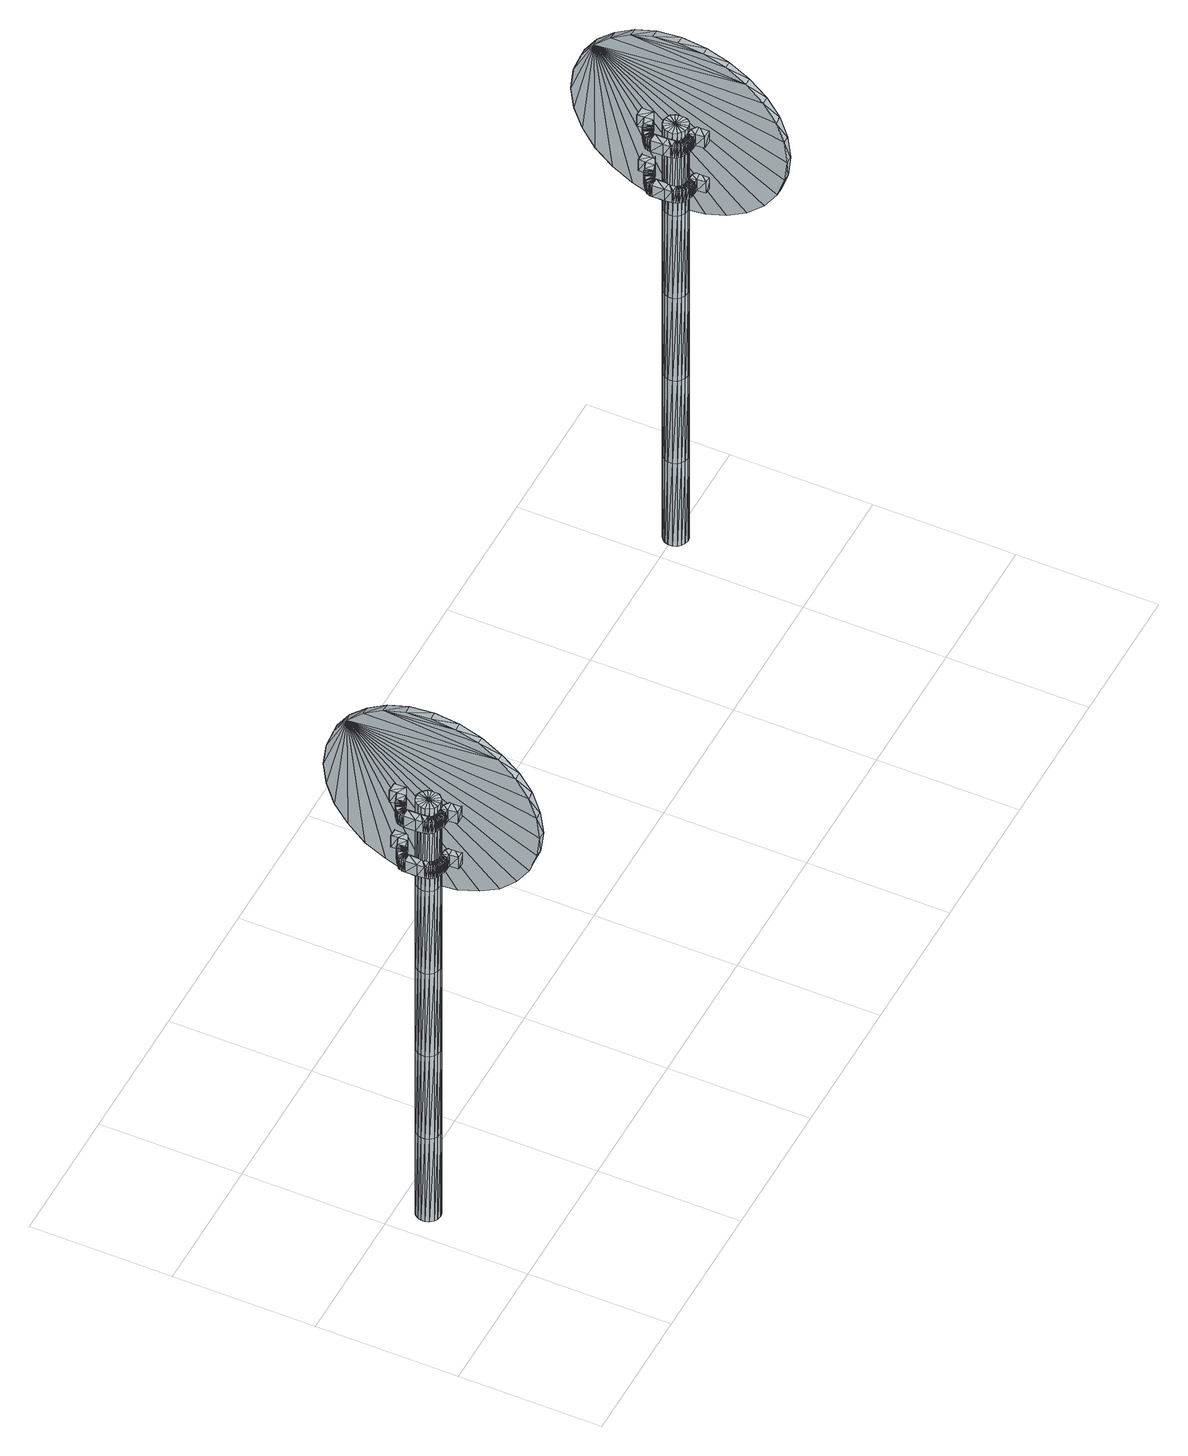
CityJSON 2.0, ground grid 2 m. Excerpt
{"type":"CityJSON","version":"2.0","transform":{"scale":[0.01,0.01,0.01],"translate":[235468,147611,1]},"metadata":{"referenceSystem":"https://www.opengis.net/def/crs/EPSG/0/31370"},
"CityObjects":{
"object1":{"type":"GenericCityObject","attributes":{"cluster":72,"mean_distance_to_centroid":0.162,"new_centroid_x":235467.97,"new_centroid_y":147611.99,"mean_distance_to_camera":8.12,"H1":0,"H2":0,"Z_final":109.22,"cluster2":-1,"proj_x":235473.38,"proj_y":147612.91,"id_line":52489,"bearing_l":170.42,"distance":5.49,"orientation":"right","G_obj":170.42},"geometry":[{"type":"MultiSurface","lod":"2","boundaries":[[[0,1,2]],[[2,1,3]],[[3,1,4]],[[4,1,5]],[[5,1,6]],[[1,7,6]],[[1,8,7]],[[1,9,8]],[[1,10,9]],[[1,11,10]],[[1,12,11]],[[1,13,12]],[[1,14,13]],[[15,14,1]],[[16,15,1]],[[17,16,1]],[[18,17,1]],[[0,18,1]],[[19,20,0]],[[19,0,2]],[[21,19,2]],[[21,2,3]],[[21,3,22]],[[22,3,4]],[[22,4,23]],[[23,4,5]],[[23,5,24]],[[24,5,6]],[[24,6,25]],[[25,6,7]],[[25,7,26]],[[26,7,8]],[[26,8,27]],[[8,9,27]],[[27,9,28]],[[9,10,28]],[[10,29,28]],[[10,11,29]],[[11,30,29]],[[11,12,30]],[[30,12,31]],[[31,12,13]],[[31,13,32]],[[32,13,14]],[[32,14,33]],[[33,14,15]],[[33,15,34]],[[34,15,16]],[[34,16,35]],[[35,16,17]],[[36,35,17]],[[18,36,17]],[[20,36,18]],[[20,18,0]],[[37,38,20]],[[37,20,19]],[[39,37,19]],[[21,39,19]],[[39,21,40]],[[40,21,22]],[[40,22,41]],[[41,22,23]],[[41,23,42]],[[42,23,24]],[[42,24,43]],[[43,24,25]],[[43,25,44]],[[44,25,26]],[[26,45,44]],[[26,27,45]],[[27,46,45]],[[27,28,46]],[[28,47,46]],[[28,29,47]],[[47,29,48]],[[29,30,48]],[[48,30,49]],[[49,30,31]],[[49,31,50]],[[50,31,32]],[[50,32,51]],[[51,32,33]],[[51,33,52]],[[52,33,34]],[[52,34,53]],[[53,34,35]],[[54,53,35]],[[54,35,36]],[[38,54,36]],[[38,36,20]],[[55,56,38]],[[55,38,37]],[[57,55,37]],[[57,37,39]],[[57,39,58]],[[58,39,40]],[[58,40,59]],[[59,40,41]],[[59,41,60]],[[60,41,42]],[[60,42,61]],[[61,42,43]],[[61,43,62]],[[62,43,44]],[[44,63,62]],[[44,45,63]],[[45,64,63]],[[45,46,64]],[[46,65,64]],[[46,47,65]],[[47,66,65]],[[47,48,66]],[[66,48,67]],[[67,48,49]],[[67,49,68]],[[68,49,50]],[[68,50,69]],[[69,50,51]],[[69,51,70]],[[70,51,52]],[[70,52,71]],[[71,52,53]],[[72,71,53]],[[72,53,54]],[[56,72,54]],[[56,54,38]],[[73,74,56]],[[73,56,55]],[[75,73,55]],[[75,55,57]],[[75,57,76]],[[76,57,58]],[[76,58,77]],[[77,58,59]],[[77,59,78]],[[78,59,60]],[[78,60,79]],[[79,60,61]],[[79,61,80]],[[80,61,62]],[[62,81,80]],[[62,63,81]],[[63,82,81]],[[63,64,82]],[[64,83,82]],[[64,65,83]],[[65,84,83]],[[65,66,84]],[[84,66,85]],[[85,66,67]],[[85,67,86]],[[86,67,68]],[[86,68,87]],[[87,68,69]],[[87,69,88]],[[88,69,70]],[[88,70,89]],[[89,70,71]],[[90,89,71]],[[90,71,72]],[[74,90,72]],[[74,72,56]],[[91,92,74]],[[91,74,73]],[[93,91,73]],[[93,73,75]],[[93,75,94]],[[94,75,76]],[[94,76,95]],[[95,76,77]],[[95,77,96]],[[96,77,78]],[[96,78,97]],[[97,78,79]],[[97,79,98]],[[98,79,80]],[[80,99,98]],[[80,81,99]],[[81,100,99]],[[81,82,100]],[[82,101,100]],[[82,83,101]],[[83,102,101]],[[83,84,102]],[[102,84,103]],[[103,84,85]],[[103,85,104]],[[104,85,86]],[[104,86,105]],[[105,86,87]],[[105,87,106]],[[106,87,88]],[[106,88,107]],[[107,88,89]],[[108,107,89]],[[108,89,90]],[[92,108,90]],[[92,90,74]],[[92,91,109]],[[91,93,109]],[[93,94,109]],[[94,95,109]],[[95,96,109]],[[109,96,97]],[[109,97,98]],[[109,98,99]],[[109,99,100]],[[109,100,101]],[[109,101,102]],[[109,102,103]],[[109,103,104]],[[105,109,104]],[[106,109,105]],[[107,109,106]],[[108,109,107]],[[92,109,108]],[[110,111,112]],[[113,112,114]],[[115,112,113]],[[116,112,115]],[[117,112,116]],[[118,112,117]],[[119,112,118]],[[120,112,119]],[[121,112,120]],[[122,112,121]],[[122,123,112]],[[123,110,112]],[[111,124,112]],[[124,125,112]],[[125,126,112]],[[126,127,112]],[[127,128,112]],[[128,129,112]],[[129,130,112]],[[130,131,112]],[[112,131,132]],[[131,133,132]],[[131,134,133]],[[133,134,135]],[[133,135,136]],[[135,137,136]],[[133,136,138]],[[136,139,138]],[[136,137,139]],[[137,140,139]],[[137,135,140]],[[135,141,140]],[[135,134,141]],[[134,142,141]],[[134,131,142]],[[131,143,142]],[[131,130,143]],[[143,130,144]],[[144,130,129]],[[144,129,145]],[[145,129,128]],[[145,128,146]],[[146,127,147]],[[147,127,126]],[[147,126,148]],[[148,126,125]],[[148,125,149]],[[149,125,124]],[[150,149,124]],[[150,124,111]],[[151,150,111]],[[151,111,110]],[[152,151,110]],[[152,110,123]],[[146,128,127]],[[153,123,122]],[[154,153,122]],[[154,122,121]],[[155,154,121]],[[155,121,120]],[[156,155,120]],[[156,120,119]],[[157,156,119]],[[157,119,118]],[[157,118,158]],[[158,118,117]],[[158,117,159]],[[153,152,123]],[[159,117,116]],[[159,116,160]],[[160,116,115]],[[160,115,161]],[[161,115,113]],[[161,113,162]],[[162,113,114]],[[162,114,163]],[[163,114,112]],[[163,112,164]],[[164,112,132]],[[132,165,164]],[[132,133,165]],[[133,138,165]],[[138,139,140]],[[161,162,163]],[[160,161,163]],[[159,160,163]],[[158,159,163]],[[157,158,163]],[[156,157,163]],[[155,156,163]],[[154,155,163]],[[153,154,163]],[[153,163,152]],[[152,163,151]],[[151,163,150]],[[150,163,149]],[[149,163,148]],[[148,163,147]],[[147,163,146]],[[146,163,145]],[[145,163,144]],[[144,163,143]],[[143,163,142]],[[163,164,142]],[[142,164,165]],[[142,165,141]],[[165,140,141]],[[165,138,140]],[[166,167,168]],[[168,167,169]],[[170,168,169]],[[170,169,171]],[[170,171,172]],[[172,171,173]],[[172,173,174]],[[174,173,175]],[[174,175,176]],[[176,175,177]],[[176,177,178]],[[178,177,179]],[[178,179,180]],[[180,179,181]],[[180,181,182]],[[182,181,183]],[[182,183,184]],[[184,183,185]],[[184,185,186]],[[186,185,187]],[[186,187,188]],[[188,187,189]],[[188,189,190]],[[190,189,191]],[[192,190,191]],[[192,191,193]],[[194,192,193]],[[194,193,195]],[[196,194,195]],[[196,195,197]],[[198,196,197]],[[198,197,199]],[[200,198,199]],[[200,199,201]],[[202,200,201]],[[202,201,203]],[[204,202,203]],[[204,203,205]],[[206,204,205]],[[206,205,207]],[[208,206,207]],[[208,207,209]],[[210,208,209]],[[210,209,211]],[[212,210,211]],[[212,211,213]],[[214,212,213]],[[214,213,215]],[[216,214,215]],[[216,215,217]],[[216,217,218]],[[218,217,219]],[[218,219,220]],[[220,219,221]],[[220,221,222]],[[222,221,223]],[[222,223,224]],[[224,223,225]],[[224,225,226]],[[226,225,227]],[[226,227,228]],[[228,227,229]],[[228,229,230]],[[230,229,231]],[[230,231,232]],[[232,231,233]],[[232,233,234]],[[234,233,235]],[[234,235,236]],[[236,235,237]],[[236,237,238]],[[238,237,239]],[[240,238,239]],[[240,239,241]],[[240,241,242]],[[242,241,243]],[[243,244,242]],[[243,245,244]],[[244,245,246]],[[246,245,247]],[[246,247,248]],[[248,247,249]],[[248,249,250]],[[250,249,251]],[[250,251,252]],[[252,251,253]],[[252,253,254]],[[254,253,255]],[[254,255,256]],[[256,255,257]],[[256,257,258]],[[258,257,259]],[[258,259,260]],[[260,259,261]],[[260,261,262]],[[262,261,263]],[[262,263,264]],[[264,263,265]],[[264,265,266]],[[266,265,267]],[[266,267,268]],[[268,267,269]],[[269,270,268]],[[269,271,270]],[[271,272,270]],[[271,273,272]],[[273,274,272]],[[273,275,274]],[[275,276,274]],[[275,277,276]],[[277,278,276]],[[277,279,278]],[[279,280,278]],[[279,281,280]],[[281,282,280]],[[281,283,282]],[[283,284,282]],[[283,285,284]],[[285,286,284]],[[285,287,286]],[[287,288,286]],[[287,289,288]],[[289,290,288]],[[289,291,290]],[[290,291,292]],[[292,291,293]],[[292,293,294]],[[294,293,295]],[[294,295,296]],[[296,295,297]],[[296,297,298]],[[298,297,299]],[[298,299,300]],[[300,299,301]],[[300,301,302]],[[302,301,303]],[[302,303,304]],[[304,303,305]],[[304,305,306]],[[306,305,307]],[[306,307,308]],[[308,307,309]],[[308,309,310]],[[310,309,311]],[[310,311,312]],[[312,311,313]],[[313,166,312]],[[313,167,166]],[[169,167,313]],[[169,313,171]],[[171,313,311]],[[173,171,311]],[[173,311,309]],[[175,173,309]],[[175,309,307]],[[177,175,307]],[[177,307,305]],[[179,177,305]],[[179,305,303]],[[181,179,303]],[[181,303,301]],[[183,181,301]],[[183,301,299]],[[183,299,297]],[[185,183,297]],[[185,297,295]],[[187,185,295]],[[187,295,293]],[[189,187,293]],[[189,293,291]],[[189,291,289]],[[189,289,287]],[[191,189,287]],[[191,287,285]],[[193,191,285]],[[195,193,285]],[[195,285,283]],[[197,195,283]],[[199,197,283]],[[201,199,283]],[[201,283,281]],[[203,201,281]],[[205,203,281]],[[205,281,279]],[[205,279,207]],[[207,279,209]],[[209,279,277]],[[209,277,211]],[[211,277,275]],[[211,275,213]],[[213,275,273]],[[213,273,215]],[[215,273,271]],[[215,271,217]],[[217,271,219]],[[219,271,269]],[[219,269,221]],[[221,269,223]],[[223,269,267]],[[223,267,225]],[[225,267,265]],[[225,265,227]],[[227,265,263]],[[227,263,229]],[[229,263,261]],[[229,261,231]],[[231,261,259]],[[231,259,257]],[[231,257,233]],[[233,257,255]],[[233,255,235]],[[235,255,253]],[[235,253,237]],[[253,251,237]],[[237,251,249]],[[237,249,239]],[[249,247,239]],[[239,247,245]],[[239,245,241]],[[241,245,243]],[[240,242,244]],[[168,312,166]],[[170,312,168]],[[170,310,312]],[[172,310,170]],[[172,308,310]],[[174,308,172]],[[174,306,308]],[[176,306,174]],[[176,304,306]],[[178,304,176]],[[178,302,304]],[[180,302,178]],[[180,300,302]],[[182,300,180]],[[182,298,300]],[[182,296,298]],[[184,296,182]],[[184,294,296]],[[186,294,184]],[[186,292,294]],[[188,292,186]],[[188,290,292]],[[188,288,290]],[[188,286,288]],[[190,286,188]],[[190,284,286]],[[192,284,190]],[[194,284,192]],[[194,282,284]],[[196,282,194]],[[198,282,196]],[[200,282,198]],[[200,280,282]],[[202,280,200]],[[204,280,202]],[[204,278,280]],[[204,206,278]],[[206,208,278]],[[208,276,278]],[[208,210,276]],[[210,274,276]],[[210,212,274]],[[212,272,274]],[[212,214,272]],[[214,270,272]],[[214,216,270]],[[216,218,270]],[[218,268,270]],[[218,220,268]],[[220,222,268]],[[222,266,268]],[[222,224,266]],[[224,264,266]],[[224,226,264]],[[226,262,264]],[[226,228,262]],[[228,260,262]],[[228,230,260]],[[230,258,260]],[[230,256,258]],[[230,232,256]],[[232,254,256]],[[232,234,254]],[[234,252,254]],[[234,236,252]],[[252,236,250]],[[236,248,250]],[[236,238,248]],[[248,238,246]],[[238,244,246]],[[238,240,244]],[[314,315,316]],[[316,315,317]],[[318,316,317]],[[318,317,319]],[[318,319,320]],[[320,319,321]],[[320,321,322]],[[322,321,323]],[[322,323,324]],[[324,323,325]],[[324,325,326]],[[326,325,327]],[[326,327,328]],[[328,327,329]],[[328,329,330]],[[330,329,331]],[[330,331,332]],[[332,331,333]],[[332,333,334]],[[334,333,335]],[[334,335,336]],[[336,335,337]],[[336,337,338]],[[338,337,339]],[[340,338,339]],[[340,339,341]],[[342,340,341]],[[342,341,343]],[[344,342,343]],[[344,343,345]],[[346,344,345]],[[346,345,347]],[[348,346,347]],[[348,347,349]],[[350,348,349]],[[350,349,351]],[[352,350,351]],[[352,351,353]],[[354,352,353]],[[354,353,355]],[[356,354,355]],[[356,355,357]],[[358,356,357]],[[358,357,359]],[[360,358,359]],[[360,359,361]],[[362,360,361]],[[362,361,363]],[[364,362,363]],[[364,363,365]],[[364,365,366]],[[366,365,367]],[[366,367,368]],[[368,367,369]],[[368,369,370]],[[370,369,371]],[[370,371,372]],[[372,371,373]],[[372,373,374]],[[374,373,375]],[[374,375,376]],[[376,375,377]],[[376,377,378]],[[378,377,379]],[[378,379,380]],[[380,379,381]],[[380,381,382]],[[382,381,383]],[[382,383,384]],[[384,383,385]],[[384,385,386]],[[386,385,387]],[[388,386,387]],[[388,387,389]],[[388,389,390]],[[390,389,391]],[[391,392,390]],[[391,393,392]],[[392,393,394]],[[394,393,395]],[[394,395,396]],[[396,395,397]],[[396,397,398]],[[398,397,399]],[[398,399,400]],[[400,399,401]],[[400,401,402]],[[402,401,403]],[[402,403,404]],[[404,403,405]],[[404,405,406]],[[406,405,407]],[[406,407,408]],[[408,407,409]],[[408,409,410]],[[410,409,411]],[[410,411,412]],[[412,411,413]],[[412,413,414]],[[414,413,415]],[[414,415,416]],[[416,415,417]],[[417,418,416]],[[417,419,418]],[[419,420,418]],[[419,421,420]],[[421,422,420]],[[421,423,422]],[[423,424,422]],[[423,425,424]],[[425,426,424]],[[425,427,426]],[[427,428,426]],[[427,429,428]],[[429,430,428]],[[429,431,430]],[[431,432,430]],[[431,433,432]],[[433,434,432]],[[433,435,434]],[[435,436,434]],[[435,437,436]],[[437,438,436]],[[437,439,438]],[[438,439,440]],[[440,439,441]],[[440,441,442]],[[442,441,443]],[[442,443,444]],[[444,443,445]],[[444,445,446]],[[446,445,447]],[[446,447,448]],[[448,447,449]],[[448,449,450]],[[450,449,451]],[[450,451,452]],[[452,451,453]],[[452,453,454]],[[454,453,455]],[[454,455,456]],[[456,455,457]],[[456,457,458]],[[458,457,459]],[[458,459,460]],[[460,459,461]],[[461,314,460]],[[461,315,314]],[[317,315,461]],[[317,461,319]],[[319,461,459]],[[321,319,459]],[[321,459,457]],[[323,321,457]],[[323,457,455]],[[325,323,455]],[[325,455,453]],[[327,325,453]],[[327,453,451]],[[329,327,451]],[[329,451,449]],[[331,329,449]],[[331,449,447]],[[331,447,445]],[[333,331,445]],[[333,445,443]],[[335,333,443]],[[335,443,441]],[[337,335,441]],[[337,441,439]],[[337,439,437]],[[337,437,435]],[[339,337,435]],[[339,435,433]],[[341,339,433]],[[343,341,433]],[[343,433,431]],[[345,343,431]],[[347,345,431]],[[349,347,431]],[[349,431,429]],[[351,349,429]],[[353,351,429]],[[353,429,427]],[[353,427,355]],[[355,427,357]],[[357,427,425]],[[357,425,359]],[[359,425,423]],[[359,423,361]],[[361,423,421]],[[361,421,363]],[[363,421,419]],[[363,419,365]],[[365,419,367]],[[367,419,417]],[[367,417,369]],[[369,417,371]],[[371,417,415]],[[371,415,373]],[[373,415,413]],[[373,413,375]],[[375,413,411]],[[375,411,377]],[[377,411,409]],[[377,409,379]],[[379,409,407]],[[379,407,405]],[[379,405,381]],[[381,405,403]],[[381,403,383]],[[383,403,401]],[[383,401,385]],[[401,399,385]],[[385,399,397]],[[385,397,387]],[[397,395,387]],[[387,395,393]],[[387,393,389]],[[389,393,391]],[[388,390,392]],[[316,460,314]],[[318,460,316]],[[318,458,460]],[[320,458,318]],[[320,456,458]],[[322,456,320]],[[322,454,456]],[[324,454,322]],[[324,452,454]],[[326,452,324]],[[326,450,452]],[[328,450,326]],[[328,448,450]],[[330,448,328]],[[330,446,448]],[[330,444,446]],[[332,444,330]],[[332,442,444]],[[334,442,332]],[[334,440,442]],[[336,440,334]],[[336,438,440]],[[336,436,438]],[[336,434,436]],[[338,434,336]],[[338,432,434]],[[340,432,338]],[[342,432,340]],[[342,430,432]],[[344,430,342]],[[346,430,344]],[[348,430,346]],[[348,428,430]],[[350,428,348]],[[352,428,350]],[[352,426,428]],[[352,354,426]],[[354,356,426]],[[356,424,426]],[[356,358,424]],[[358,422,424]],[[358,360,422]],[[360,420,422]],[[360,362,420]],[[362,418,420]],[[362,364,418]],[[364,366,418]],[[366,416,418]],[[366,368,416]],[[368,370,416]],[[370,414,416]],[[370,372,414]],[[372,412,414]],[[372,374,412]],[[374,410,412]],[[374,376,410]],[[376,408,410]],[[376,378,408]],[[378,406,408]],[[378,404,406]],[[378,380,404]],[[380,402,404]],[[380,382,402]],[[382,400,402]],[[382,384,400]],[[400,384,398]],[[384,396,398]],[[384,386,396]],[[396,386,394]],[[386,392,394]],[[386,388,392]]]}]},
"object2":{"type":"GenericCityObject","attributes":{"cluster":71,"mean_distance_to_centroid":0.0169,"new_centroid_x":235479.96,"new_centroid_y":147614.37,"mean_distance_to_camera":10.31,"H1":0,"H2":0,"Z_final":109.25,"cluster2":-1,"proj_x":235473.33,"proj_y":147613.25,"id_line":52489,"bearing_l":170.42,"distance":6.73,"orientation":"left","G_obj":350.42},"geometry":[{"type":"MultiSurface","lod":"2","boundaries":[[[462,463,464]],[[464,463,465]],[[465,463,466]],[[466,463,467]],[[467,463,468]],[[463,469,468]],[[463,470,469]],[[463,471,470]],[[463,472,471]],[[463,473,472]],[[463,474,473]],[[463,475,474]],[[463,476,475]],[[477,476,463]],[[478,477,463]],[[479,478,463]],[[480,479,463]],[[462,480,463]],[[481,482,462]],[[481,462,464]],[[483,481,464]],[[483,464,465]],[[483,465,484]],[[484,465,466]],[[484,466,485]],[[485,466,467]],[[485,467,486]],[[486,467,468]],[[486,468,487]],[[487,468,469]],[[487,469,488]],[[488,469,470]],[[488,470,489]],[[470,471,489]],[[489,471,490]],[[471,472,490]],[[472,491,490]],[[472,473,491]],[[473,492,491]],[[473,474,492]],[[492,474,493]],[[493,474,475]],[[493,475,494]],[[494,475,476]],[[494,476,495]],[[495,476,477]],[[495,477,496]],[[496,477,478]],[[496,478,497]],[[497,478,479]],[[498,497,479]],[[480,498,479]],[[482,498,480]],[[482,480,462]],[[499,500,482]],[[499,482,481]],[[501,499,481]],[[483,501,481]],[[501,483,502]],[[502,483,484]],[[502,484,503]],[[503,484,485]],[[503,485,504]],[[504,485,486]],[[504,486,505]],[[505,486,487]],[[505,487,506]],[[506,487,488]],[[488,507,506]],[[488,489,507]],[[489,508,507]],[[489,490,508]],[[490,509,508]],[[490,491,509]],[[509,491,510]],[[491,492,510]],[[510,492,511]],[[511,492,493]],[[511,493,512]],[[512,493,494]],[[512,494,513]],[[513,494,495]],[[513,495,514]],[[514,495,496]],[[514,496,515]],[[515,496,497]],[[516,515,497]],[[516,497,498]],[[500,516,498]],[[500,498,482]],[[517,518,500]],[[517,500,499]],[[519,517,499]],[[519,499,501]],[[519,501,520]],[[520,501,502]],[[520,502,521]],[[521,502,503]],[[521,503,522]],[[522,503,504]],[[522,504,523]],[[523,504,505]],[[523,505,524]],[[524,505,506]],[[506,525,524]],[[506,507,525]],[[507,526,525]],[[507,508,526]],[[508,527,526]],[[508,509,527]],[[509,528,527]],[[509,510,528]],[[528,510,529]],[[529,510,511]],[[529,511,530]],[[530,511,512]],[[530,512,531]],[[531,512,513]],[[531,513,532]],[[532,513,514]],[[532,514,533]],[[533,514,515]],[[534,533,515]],[[534,515,516]],[[518,534,516]],[[518,516,500]],[[535,536,518]],[[535,518,517]],[[537,535,517]],[[537,517,519]],[[537,519,538]],[[538,519,520]],[[538,520,539]],[[539,520,521]],[[539,521,540]],[[540,521,522]],[[540,522,541]],[[541,522,523]],[[541,523,542]],[[542,523,524]],[[524,543,542]],[[524,525,543]],[[525,544,543]],[[525,526,544]],[[526,545,544]],[[526,527,545]],[[527,546,545]],[[527,528,546]],[[546,528,547]],[[547,528,529]],[[547,529,548]],[[548,529,530]],[[548,530,549]],[[549,530,531]],[[549,531,550]],[[550,531,532]],[[550,532,551]],[[551,532,533]],[[552,551,533]],[[552,533,534]],[[536,552,534]],[[536,534,518]],[[553,554,536]],[[553,536,535]],[[555,553,535]],[[555,535,537]],[[555,537,556]],[[556,537,538]],[[556,538,557]],[[557,538,539]],[[557,539,558]],[[558,539,540]],[[558,540,559]],[[559,540,541]],[[559,541,560]],[[560,541,542]],[[542,561,560]],[[542,543,561]],[[543,562,561]],[[543,544,562]],[[544,563,562]],[[544,545,563]],[[545,564,563]],[[545,546,564]],[[564,546,565]],[[565,546,547]],[[565,547,566]],[[566,547,548]],[[566,548,567]],[[567,548,549]],[[567,549,568]],[[568,549,550]],[[568,550,569]],[[569,550,551]],[[570,569,551]],[[570,551,552]],[[554,570,552]],[[554,552,536]],[[554,553,571]],[[553,555,571]],[[555,556,571]],[[556,557,571]],[[557,558,571]],[[571,558,559]],[[571,559,560]],[[571,560,561]],[[571,561,562]],[[571,562,563]],[[571,563,564]],[[571,564,565]],[[571,565,566]],[[567,571,566]],[[568,571,567]],[[569,571,568]],[[570,571,569]],[[554,571,570]],[[572,573,574]],[[575,574,576]],[[577,574,575]],[[578,574,577]],[[579,574,578]],[[580,574,579]],[[581,574,580]],[[582,574,581]],[[583,574,582]],[[584,574,583]],[[584,585,574]],[[585,572,574]],[[573,586,574]],[[586,587,574]],[[587,588,574]],[[588,589,574]],[[589,590,574]],[[590,591,574]],[[591,592,574]],[[592,593,574]],[[574,593,594]],[[593,595,594]],[[593,596,595]],[[595,596,597]],[[595,597,598]],[[597,599,598]],[[595,598,600]],[[598,601,600]],[[598,599,601]],[[599,602,601]],[[599,597,602]],[[597,603,602]],[[597,596,603]],[[596,604,603]],[[596,593,604]],[[593,605,604]],[[593,592,605]],[[605,592,606]],[[606,592,591]],[[606,591,607]],[[607,591,590]],[[607,590,608]],[[608,589,609]],[[609,589,588]],[[609,588,610]],[[610,588,587]],[[610,587,611]],[[611,587,586]],[[612,611,586]],[[612,586,573]],[[613,612,573]],[[613,573,572]],[[614,613,572]],[[614,572,585]],[[608,590,589]],[[615,585,584]],[[616,615,584]],[[616,584,583]],[[617,616,583]],[[617,583,582]],[[618,617,582]],[[618,582,581]],[[619,618,581]],[[619,581,580]],[[619,580,620]],[[620,580,579]],[[620,579,621]],[[615,614,585]],[[621,579,578]],[[621,578,622]],[[622,578,577]],[[622,577,623]],[[623,577,575]],[[623,575,624]],[[624,575,576]],[[624,576,625]],[[625,576,574]],[[625,574,626]],[[626,574,594]],[[594,627,626]],[[594,595,627]],[[595,600,627]],[[600,601,602]],[[623,624,625]],[[622,623,625]],[[621,622,625]],[[620,621,625]],[[619,620,625]],[[618,619,625]],[[617,618,625]],[[616,617,625]],[[615,616,625]],[[615,625,614]],[[614,625,613]],[[613,625,612]],[[612,625,611]],[[611,625,610]],[[610,625,609]],[[609,625,608]],[[608,625,607]],[[607,625,606]],[[606,625,605]],[[605,625,604]],[[625,626,604]],[[604,626,627]],[[604,627,603]],[[627,602,603]],[[627,600,602]],[[628,629,630]],[[630,629,631]],[[632,630,631]],[[632,631,633]],[[632,633,634]],[[634,633,635]],[[634,635,636]],[[636,635,637]],[[636,637,638]],[[638,637,639]],[[638,639,640]],[[640,639,641]],[[640,641,642]],[[642,641,643]],[[642,643,644]],[[644,643,645]],[[644,645,646]],[[646,645,647]],[[646,647,648]],[[648,647,649]],[[648,649,650]],[[650,649,651]],[[650,651,652]],[[652,651,653]],[[654,652,653]],[[654,653,655]],[[656,654,655]],[[656,655,657]],[[658,656,657]],[[658,657,659]],[[660,658,659]],[[660,659,661]],[[662,660,661]],[[662,661,663]],[[664,662,663]],[[664,663,665]],[[666,664,665]],[[666,665,667]],[[668,666,667]],[[668,667,669]],[[670,668,669]],[[670,669,671]],[[672,670,671]],[[672,671,673]],[[674,672,673]],[[674,673,675]],[[676,674,675]],[[676,675,677]],[[678,676,677]],[[678,677,679]],[[678,679,680]],[[680,679,681]],[[680,681,682]],[[682,681,683]],[[682,683,684]],[[684,683,685]],[[684,685,686]],[[686,685,687]],[[686,687,688]],[[688,687,689]],[[688,689,690]],[[690,689,691]],[[690,691,692]],[[692,691,693]],[[692,693,694]],[[694,693,695]],[[694,695,696]],[[696,695,697]],[[696,697,698]],[[698,697,699]],[[700,698,699]],[[700,699,701]],[[700,701,702]],[[702,701,703]],[[703,704,702]],[[703,705,704]],[[704,705,706]],[[706,705,707]],[[706,707,708]],[[708,707,709]],[[708,709,710]],[[710,709,711]],[[710,711,712]],[[712,711,713]],[[712,713,714]],[[714,713,715]],[[714,715,716]],[[716,715,717]],[[716,717,718]],[[718,717,719]],[[718,719,720]],[[720,719,721]],[[720,721,722]],[[722,721,723]],[[722,723,724]],[[724,723,725]],[[724,725,726]],[[726,725,727]],[[726,727,728]],[[728,727,729]],[[729,730,728]],[[729,731,730]],[[731,732,730]],[[731,733,732]],[[733,734,732]],[[733,735,734]],[[735,736,734]],[[735,737,736]],[[737,738,736]],[[737,739,738]],[[739,740,738]],[[739,741,740]],[[741,742,740]],[[741,743,742]],[[743,744,742]],[[743,745,744]],[[745,746,744]],[[745,747,746]],[[747,748,746]],[[747,749,748]],[[749,750,748]],[[749,751,750]],[[750,751,752]],[[752,751,753]],[[752,753,754]],[[754,753,755]],[[754,755,756]],[[756,755,757]],[[756,757,758]],[[758,757,759]],[[758,759,760]],[[760,759,761]],[[760,761,762]],[[762,761,763]],[[762,763,764]],[[764,763,765]],[[764,765,766]],[[766,765,767]],[[766,767,768]],[[768,767,769]],[[768,769,770]],[[770,769,771]],[[770,771,772]],[[772,771,773]],[[773,628,772]],[[773,629,628]],[[631,629,773]],[[631,773,633]],[[633,773,771]],[[635,633,771]],[[635,771,769]],[[637,635,769]],[[637,769,767]],[[639,637,767]],[[639,767,765]],[[641,639,765]],[[641,765,763]],[[643,641,763]],[[643,763,761]],[[645,643,761]],[[645,761,759]],[[645,759,757]],[[647,645,757]],[[647,757,755]],[[649,647,755]],[[649,755,753]],[[651,649,753]],[[651,753,751]],[[651,751,749]],[[651,749,747]],[[653,651,747]],[[653,747,745]],[[655,653,745]],[[657,655,745]],[[657,745,743]],[[659,657,743]],[[661,659,743]],[[663,661,743]],[[663,743,741]],[[665,663,741]],[[667,665,741]],[[667,741,739]],[[667,739,669]],[[669,739,671]],[[671,739,737]],[[671,737,673]],[[673,737,735]],[[673,735,675]],[[675,735,733]],[[675,733,677]],[[677,733,731]],[[677,731,679]],[[679,731,681]],[[681,731,729]],[[681,729,683]],[[683,729,727]],[[683,727,685]],[[685,727,725]],[[685,725,687]],[[687,725,723]],[[687,723,689]],[[689,723,721]],[[689,721,691]],[[691,721,719]],[[691,719,717]],[[691,717,693]],[[693,717,715]],[[693,715,695]],[[695,715,713]],[[695,713,697]],[[713,711,697]],[[697,711,709]],[[697,709,699]],[[709,707,699]],[[699,707,705]],[[699,705,701]],[[701,705,703]],[[700,702,704]],[[630,772,628]],[[632,772,630]],[[632,770,772]],[[634,770,632]],[[634,768,770]],[[636,768,634]],[[636,766,768]],[[638,766,636]],[[638,764,766]],[[640,764,638]],[[640,762,764]],[[642,762,640]],[[642,760,762]],[[644,760,642]],[[644,758,760]],[[644,756,758]],[[646,756,644]],[[646,754,756]],[[648,754,646]],[[648,752,754]],[[650,752,648]],[[650,750,752]],[[650,748,750]],[[650,746,748]],[[652,746,650]],[[652,744,746]],[[654,744,652]],[[656,744,654]],[[656,742,744]],[[658,742,656]],[[660,742,658]],[[662,742,660]],[[662,740,742]],[[664,740,662]],[[666,740,664]],[[666,738,740]],[[666,668,738]],[[668,670,738]],[[670,736,738]],[[670,672,736]],[[672,734,736]],[[672,674,734]],[[674,732,734]],[[674,676,732]],[[676,730,732]],[[676,678,730]],[[678,680,730]],[[680,728,730]],[[680,682,728]],[[682,726,728]],[[682,684,726]],[[684,724,726]],[[684,686,724]],[[686,722,724]],[[686,688,722]],[[688,720,722]],[[688,690,720]],[[690,718,720]],[[690,716,718]],[[690,692,716]],[[692,714,716]],[[692,694,714]],[[694,712,714]],[[694,696,712]],[[712,696,710]],[[696,708,710]],[[696,698,708]],[[708,698,706]],[[698,704,706]],[[698,700,704]],[[774,775,776]],[[776,775,777]],[[778,776,777]],[[778,777,779]],[[778,779,780]],[[780,779,781]],[[780,781,782]],[[782,781,783]],[[782,783,784]],[[784,783,785]],[[784,785,786]],[[786,785,787]],[[786,787,788]],[[788,787,789]],[[788,789,790]],[[790,789,791]],[[790,791,792]],[[792,791,793]],[[792,793,794]],[[794,793,795]],[[794,795,796]],[[796,795,797]],[[796,797,798]],[[798,797,799]],[[800,798,799]],[[800,799,801]],[[802,800,801]],[[802,801,803]],[[804,802,803]],[[804,803,805]],[[806,804,805]],[[806,805,807]],[[808,806,807]],[[808,807,809]],[[810,808,809]],[[810,809,811]],[[812,810,811]],[[812,811,813]],[[814,812,813]],[[814,813,815]],[[816,814,815]],[[816,815,817]],[[818,816,817]],[[818,817,819]],[[820,818,819]],[[820,819,821]],[[822,820,821]],[[822,821,823]],[[824,822,823]],[[824,823,825]],[[824,825,826]],[[826,825,827]],[[826,827,828]],[[828,827,829]],[[828,829,830]],[[830,829,831]],[[830,831,832]],[[832,831,833]],[[832,833,834]],[[834,833,835]],[[834,835,836]],[[836,835,837]],[[836,837,838]],[[838,837,839]],[[838,839,840]],[[840,839,841]],[[840,841,842]],[[842,841,843]],[[842,843,844]],[[844,843,845]],[[846,844,845]],[[846,845,847]],[[846,847,848]],[[848,847,849]],[[849,850,848]],[[849,851,850]],[[850,851,852]],[[852,851,853]],[[852,853,854]],[[854,853,855]],[[854,855,856]],[[856,855,857]],[[856,857,858]],[[858,857,859]],[[858,859,860]],[[860,859,861]],[[860,861,862]],[[862,861,863]],[[862,863,864]],[[864,863,865]],[[864,865,866]],[[866,865,867]],[[866,867,868]],[[868,867,869]],[[868,869,870]],[[870,869,871]],[[870,871,872]],[[872,871,873]],[[872,873,874]],[[874,873,875]],[[875,876,874]],[[875,877,876]],[[877,878,876]],[[877,879,878]],[[879,880,878]],[[879,881,880]],[[881,882,880]],[[881,883,882]],[[883,884,882]],[[883,885,884]],[[885,886,884]],[[885,887,886]],[[887,888,886]],[[887,889,888]],[[889,890,888]],[[889,891,890]],[[891,892,890]],[[891,893,892]],[[893,894,892]],[[893,895,894]],[[895,896,894]],[[895,897,896]],[[896,897,898]],[[898,897,899]],[[898,899,900]],[[900,899,901]],[[900,901,902]],[[902,901,903]],[[902,903,904]],[[904,903,905]],[[904,905,906]],[[906,905,907]],[[906,907,908]],[[908,907,909]],[[908,909,910]],[[910,909,911]],[[910,911,912]],[[912,911,913]],[[912,913,914]],[[914,913,915]],[[914,915,916]],[[916,915,917]],[[916,917,918]],[[918,917,919]],[[919,774,918]],[[919,775,774]],[[777,775,919]],[[777,919,779]],[[779,919,917]],[[781,779,917]],[[781,917,915]],[[783,781,915]],[[783,915,913]],[[785,783,913]],[[785,913,911]],[[787,785,911]],[[787,911,909]],[[789,787,909]],[[789,909,907]],[[791,789,907]],[[791,907,905]],[[791,905,903]],[[793,791,903]],[[793,903,901]],[[795,793,901]],[[795,901,899]],[[797,795,899]],[[797,899,897]],[[797,897,895]],[[797,895,893]],[[799,797,893]],[[799,893,891]],[[801,799,891]],[[803,801,891]],[[803,891,889]],[[805,803,889]],[[807,805,889]],[[809,807,889]],[[809,889,887]],[[811,809,887]],[[813,811,887]],[[813,887,885]],[[813,885,815]],[[815,885,817]],[[817,885,883]],[[817,883,819]],[[819,883,881]],[[819,881,821]],[[821,881,879]],[[821,879,823]],[[823,879,877]],[[823,877,825]],[[825,877,827]],[[827,877,875]],[[827,875,829]],[[829,875,873]],[[829,873,831]],[[831,873,871]],[[831,871,833]],[[833,871,869]],[[833,869,835]],[[835,869,867]],[[835,867,837]],[[837,867,865]],[[837,865,863]],[[837,863,839]],[[839,863,861]],[[839,861,841]],[[841,861,859]],[[841,859,843]],[[859,857,843]],[[843,857,855]],[[843,855,845]],[[855,853,845]],[[845,853,851]],[[845,851,847]],[[847,851,849]],[[846,848,850]],[[776,918,774]],[[778,918,776]],[[778,916,918]],[[780,916,778]],[[780,914,916]],[[782,914,780]],[[782,912,914]],[[784,912,782]],[[784,910,912]],[[786,910,784]],[[786,908,910]],[[788,908,786]],[[788,906,908]],[[790,906,788]],[[790,904,906]],[[790,902,904]],[[792,902,790]],[[792,900,902]],[[794,900,792]],[[794,898,900]],[[796,898,794]],[[796,896,898]],[[796,894,896]],[[796,892,894]],[[798,892,796]],[[798,890,892]],[[800,890,798]],[[802,890,800]],[[802,888,890]],[[804,888,802]],[[806,888,804]],[[808,888,806]],[[808,886,888]],[[810,886,808]],[[812,886,810]],[[812,884,886]],[[812,814,884]],[[814,816,884]],[[816,882,884]],[[816,818,882]],[[818,880,882]],[[818,820,880]],[[820,878,880]],[[820,822,878]],[[822,876,878]],[[822,824,876]],[[824,826,876]],[[826,874,876]],[[826,828,874]],[[828,872,874]],[[828,830,872]],[[830,870,872]],[[830,832,870]],[[832,868,870]],[[832,834,868]],[[834,866,868]],[[834,836,866]],[[836,864,866]],[[836,862,864]],[[836,838,862]],[[838,860,862]],[[838,840,860]],[[840,858,860]],[[840,842,858]],[[858,842,856]],[[842,854,856]],[[842,844,854]],[[854,844,852]],[[844,850,852]],[[844,846,850]]]}]}
},
"vertices":[
[43,177,1],[43,160,1],[37,176,1],[32,173,1],[28,168,1],[26,163,1],[26,157,1],[28,152,1],[32,147,1],[37,144,1],[43,143,1],[48,144,1],[53,147,1],[57,152,1],[59,157,1],[59,163,1],[57,168,1],[53,173,1],[48,176,1],[37,176,150],[43,177,150],[32,173,150],[28,168,150],[26,163,150],[26,157,150],[28,152,150],[32,147,150],[37,144,150],[43,143,150],[48,144,150],[53,147,150],[57,152,150],[59,157,150],[59,163,150],[57,168,150],[53,173,150],[48,176,150],[37,176,299],[43,177,299],[32,173,299],[28,168,299],[26,163,299],[26,157,299],[28,152,299],[32,147,299],[37,144,299],[43,143,299],[48,144,299],[53,147,299],[57,152,299],[59,157,299],[59,163,299],[57,168,299],[53,173,299],[48,176,299],[37,176,448],[43,177,448],[32,173,448],[28,168,448],[26,163,448],[26,157,448],[28,152,448],[32,147,448],[37,144,448],[43,143,448],[48,144,448],[53,147,448],[57,152,448],[59,157,448],[59,163,448],[57,168,448],[53,173,448],[48,176,448],[37,176,597],[43,177,597],[32,173,597],[28,168,597],[26,163,597],[26,157,597],[28,152,597],[32,147,597],[37,144,597],[43,143,597],[48,144,597],[53,147,597],[57,152,597],[59,157,597],[59,163,597],[57,168,597],[53,173,597],[48,176,597],[37,176,746],[43,177,746],[32,173,746],[28,168,746],[26,163,746],[26,157,746],[28,152,746],[32,147,746],[37,144,746],[43,143,746],[48,144,746],[53,147,746],[57,152,746],[59,157,746],[59,163,746],[57,168,746],[53,173,746],[48,176,746],[43,160,746],[60,97,593],[60,69,610],[56,281,822],[57,310,763],[56,299,794],[57,314,728],[58,310,694],[58,299,662],[59,281,634],[59,257,610],[60,229,593],[60,198,581],[60,163,577],[60,128,581],[60,45,634],[59,27,662],[59,16,694],[58,12,728],[58,16,763],[57,27,794],[57,45,822],[56,69,846],[55,257,846],[55,229,864],[56,97,864],[55,128,875],[55,198,875],[55,163,879],[66,198,875],[66,163,879],[66,128,875],[66,97,864],[66,69,846],[67,45,823],[68,27,795],[68,16,763],[69,12,728],[69,16,694],[70,28,662],[70,45,634],[71,69,611],[71,97,593],[71,129,581],[71,163,577],[71,198,581],[70,229,593],[70,257,611],[69,281,634],[69,299,662],[68,310,694],[68,314,728],[67,310,763],[67,299,795],[66,281,823],[66,257,846],[66,229,864],[64,215,652],[64,215,632],[47,215,652],[47,215,632],[48,205,652],[48,205,632],[37,201,652],[37,201,632],[35,200,652],[35,200,632],[33,200,652],[33,200,632],[31,199,652],[31,199,632],[30,198,652],[30,198,632],[28,197,652],[28,197,632],[26,196,652],[26,196,632],[25,195,652],[25,195,632],[20,191,652],[20,191,632],[18,190,652],[18,190,632],[17,188,652],[17,188,632],[16,187,652],[16,187,632],[16,185,652],[16,185,632],[15,184,652],[15,184,632],[15,182,652],[15,182,632],[15,180,652],[15,180,632],[15,163,652],[15,163,632],[16,153,652],[16,153,632],[17,151,652],[17,151,632],[17,148,652],[17,148,632],[19,146,652],[19,146,632],[20,144,652],[20,144,632],[21,142,652],[21,142,632],[23,140,652],[23,140,632],[25,139,652],[25,139,632],[26,139,652],[26,139,632],[28,138,652],[28,138,632],[30,137,652],[30,137,632],[33,136,652],[33,136,632],[35,135,652],[35,135,632],[38,134,652],[38,134,632],[40,134,652],[40,134,632],[43,134,652],[43,134,632],[49,134,652],[49,134,632],[50,121,652],[50,121,632],[64,121,652],[64,121,632],[64,136,652],[64,136,632],[54,143,652],[54,143,632],[46,143,652],[46,143,632],[44,143,652],[44,143,632],[43,143,652],[43,143,632],[41,143,652],[41,143,632],[39,143,652],[39,143,632],[38,143,652],[38,143,632],[36,144,652],[36,144,632],[34,144,652],[34,144,632],[33,145,652],[33,145,632],[31,146,652],[31,146,632],[30,147,652],[30,147,632],[29,148,652],[29,148,632],[29,149,652],[29,149,632],[28,151,652],[28,151,632],[28,152,652],[28,152,632],[27,162,652],[27,162,632],[27,180,652],[27,180,632],[27,181,652],[27,181,632],[27,182,652],[27,182,632],[28,183,652],[28,183,632],[28,184,652],[28,184,632],[29,185,652],[29,185,632],[30,186,652],[30,186,632],[31,187,652],[31,187,632],[32,187,652],[32,187,632],[33,188,652],[33,188,632],[34,188,652],[34,188,632],[35,189,652],[35,189,632],[37,189,652],[37,189,632],[38,189,652],[38,189,632],[39,190,652],[39,190,632],[49,192,652],[49,192,632],[61,198,652],[61,198,632],[60,215,737],[60,215,717],[43,215,737],[43,215,717],[44,205,737],[44,205,717],[33,201,737],[33,201,717],[31,200,737],[31,200,717],[29,200,737],[29,200,717],[27,199,737],[27,199,717],[26,198,737],[26,198,717],[24,197,737],[24,197,717],[22,196,737],[22,196,717],[21,195,737],[21,195,717],[16,191,737],[16,191,717],[14,190,737],[14,190,717],[13,188,737],[13,188,717],[12,187,737],[12,187,717],[12,185,737],[12,185,717],[11,184,737],[11,184,717],[11,182,737],[11,182,717],[11,180,737],[11,180,717],[11,163,737],[11,163,717],[12,153,737],[12,153,717],[13,151,737],[13,151,717],[13,148,737],[13,148,717],[14,146,737],[14,146,717],[16,144,737],[16,144,717],[17,142,737],[17,142,717],[19,140,737],[19,140,717],[21,139,737],[21,139,717],[22,139,737],[22,139,717],[24,138,737],[24,138,717],[26,137,737],[26,137,717],[29,136,737],[29,136,717],[31,135,737],[31,135,717],[34,134,737],[34,134,717],[36,134,737],[36,134,717],[39,134,737],[39,134,717],[45,134,737],[45,134,717],[46,121,737],[46,121,717],[60,121,737],[60,121,717],[60,136,737],[60,136,717],[50,143,737],[50,143,717],[42,143,737],[42,143,717],[40,143,737],[40,143,717],[39,143,737],[39,143,717],[37,143,737],[37,143,717],[35,143,737],[35,143,717],[34,143,737],[34,143,717],[32,144,737],[32,144,717],[30,144,737],[30,144,717],[29,145,737],[29,145,717],[27,146,737],[27,146,717],[26,147,737],[26,147,717],[25,148,737],[25,148,717],[25,149,737],[25,149,717],[24,151,737],[24,151,717],[24,152,737],[24,152,717],[23,162,737],[23,162,717],[23,180,737],[23,180,717],[23,181,737],[23,181,717],[23,182,737],[23,182,717],[24,183,737],[24,183,717],[24,184,737],[24,184,717],[25,185,737],[25,185,717],[26,186,737],[26,186,717],[27,187,737],[27,187,717],[28,187,737],[28,187,717],[29,188,737],[29,188,717],[30,188,737],[30,188,717],[31,189,737],[31,189,717],[33,189,737],[33,189,717],[34,189,737],[34,189,717],[35,190,737],[35,190,717],[45,192,737],[45,192,717],[57,198,737],[57,198,717],
[1242,415,1],[1242,398,1],[1236,414,1],[1231,411,1],[1227,406,1],[1225,401,1],[1225,395,1],[1227,389,1],[1231,385,1],[1236,382,1],[1242,381,1],[1247,382,1],[1253,385,1],[1256,389,1],[1258,395,1],[1258,401,1],[1256,406,1],[1253,411,1],[1247,414,1],[1236,414,150],[1242,415,150],[1231,411,150],[1227,406,150],[1225,401,150],[1225,395,150],[1227,389,150],[1231,385,150],[1236,382,150],[1242,381,150],[1247,382,150],[1253,385,150],[1256,389,150],[1258,395,150],[1258,401,150],[1256,406,150],[1253,411,150],[1247,414,150],[1236,414,299],[1242,415,299],[1231,411,299],[1227,406,299],[1225,401,299],[1225,395,299],[1227,389,299],[1231,385,299],[1236,382,299],[1242,381,299],[1247,382,299],[1253,385,299],[1256,389,299],[1258,395,299],[1258,401,299],[1256,406,299],[1253,411,299],[1247,414,299],[1236,414,448],[1242,415,448],[1231,411,448],[1227,406,448],[1225,401,448],[1225,395,448],[1227,389,448],[1231,385,448],[1236,382,448],[1242,381,448],[1247,382,448],[1253,385,448],[1256,389,448],[1258,395,448],[1258,401,448],[1256,406,448],[1253,411,448],[1247,414,448],[1236,414,597],[1242,415,597],[1231,411,597],[1227,406,597],[1225,401,597],[1225,395,597],[1227,389,597],[1231,385,597],[1236,382,597],[1242,381,597],[1247,382,597],[1253,385,597],[1256,389,597],[1258,395,597],[1258,401,597],[1256,406,597],[1253,411,597],[1247,414,597],[1236,414,746],[1242,415,746],[1231,411,746],[1227,406,746],[1225,401,746],[1225,395,746],[1227,389,746],[1231,385,746],[1236,382,746],[1242,381,746],[1247,382,746],[1253,385,746],[1256,389,746],[1258,395,746],[1258,401,746],[1256,406,746],[1253,411,746],[1247,414,746],[1242,398,746],[1259,335,593],[1259,307,610],[1255,519,822],[1256,548,763],[1255,537,794],[1256,552,728],[1257,548,694],[1258,537,662],[1258,519,634],[1259,495,610],[1259,467,593],[1259,436,581],[1259,401,577],[1260,366,581],[1259,283,634],[1259,265,662],[1258,254,694],[1257,250,728],[1257,254,763],[1256,265,794],[1256,283,822],[1255,307,846],[1254,495,846],[1254,467,864],[1255,335,864],[1254,366,875],[1254,436,875],[1254,401,879],[1265,436,875],[1265,401,879],[1265,366,875],[1265,335,864],[1266,307,846],[1266,283,823],[1267,265,795],[1267,254,763],[1268,250,728],[1268,254,694],[1269,265,662],[1269,283,634],[1270,307,611],[1270,335,593],[1270,366,581],[1270,401,577],[1270,436,581],[1269,467,593],[1269,495,611],[1269,519,634],[1268,537,662],[1267,548,694],[1267,552,728],[1266,548,763],[1266,537,795],[1265,519,823],[1265,495,846],[1265,467,864],[1263,453,652],[1263,453,632],[1247,453,652],[1247,453,632],[1247,443,652],[1247,443,632],[1236,439,652],[1236,439,632],[1234,438,652],[1234,438,632],[1232,438,652],[1232,438,632],[1230,437,652],[1230,437,632],[1229,436,652],[1229,436,632],[1227,435,652],[1227,435,632],[1225,434,652],[1225,434,632],[1224,433,652],[1224,433,632],[1219,429,652],[1219,429,632],[1218,428,652],[1218,428,632],[1216,426,652],[1216,426,632],[1215,425,652],[1215,425,632],[1215,423,652],[1215,423,632],[1214,422,652],[1214,422,632],[1214,420,652],[1214,420,632],[1214,418,652],[1214,418,632],[1214,401,652],[1214,401,632],[1215,391,652],[1215,391,632],[1216,389,652],[1216,389,632],[1217,386,652],[1217,386,632],[1218,384,652],[1218,384,632],[1219,382,652],[1219,382,632],[1221,380,652],[1221,380,632],[1222,378,652],[1222,378,632],[1225,377,652],[1225,377,632],[1227,376,652],[1227,376,632],[1229,374,652],[1229,374,632],[1232,374,652],[1232,374,632],[1234,373,652],[1234,373,632],[1237,372,652],[1237,372,632],[1240,372,652],[1240,372,632],[1242,372,652],[1242,372,632],[1248,372,652],[1248,372,632],[1249,359,652],[1249,359,632],[1264,359,652],[1264,359,632],[1263,374,652],[1263,374,632],[1253,381,652],[1253,381,632],[1245,381,652],[1245,381,632],[1243,381,652],[1243,381,632],[1242,381,652],[1242,381,632],[1240,381,652],[1240,381,632],[1238,381,652],[1238,381,632],[1237,381,652],[1237,381,632],[1235,382,652],[1235,382,632],[1233,382,652],[1233,382,632],[1232,383,652],[1232,383,632],[1231,384,652],[1231,384,632],[1229,385,652],[1229,385,632],[1228,386,652],[1228,386,632],[1228,387,652],[1228,387,632],[1227,388,652],[1227,388,632],[1227,390,652],[1227,390,632],[1226,400,652],[1226,400,632],[1226,418,652],[1226,418,632],[1226,419,652],[1226,419,632],[1226,420,652],[1226,420,632],[1227,421,652],[1227,421,632],[1227,422,652],[1227,422,632],[1228,423,652],[1228,423,632],[1229,424,652],[1229,424,632],[1230,425,652],[1230,425,632],[1231,425,652],[1231,425,632],[1232,426,652],[1232,426,632],[1233,426,652],[1233,426,632],[1235,427,652],[1235,427,632],[1236,427,652],[1236,427,632],[1237,427,652],[1237,427,632],[1238,427,652],[1238,427,632],[1248,430,652],[1248,430,632],[1261,436,652],[1261,436,632],[1259,453,737],[1259,453,717],[1242,453,737],[1242,453,717],[1243,443,737],[1243,443,717],[1232,439,737],[1232,439,717],[1230,438,737],[1230,438,717],[1228,438,737],[1228,438,717],[1226,437,737],[1226,437,717],[1225,436,737],[1225,436,717],[1223,435,737],[1223,435,717],[1221,434,737],[1221,434,717],[1220,433,737],[1220,433,717],[1215,429,737],[1215,429,717],[1214,428,737],[1214,428,717],[1212,426,737],[1212,426,717],[1211,425,737],[1211,425,717],[1211,423,737],[1211,423,717],[1210,422,737],[1210,422,717],[1210,420,737],[1210,420,717],[1210,418,737],[1210,418,717],[1210,401,737],[1210,401,717],[1211,391,737],[1211,391,717],[1212,389,737],[1212,389,717],[1213,386,737],[1213,386,717],[1214,384,737],[1214,384,717],[1215,382,737],[1215,382,717],[1217,380,737],[1217,380,717],[1218,378,737],[1218,378,717],[1221,377,737],[1221,377,717],[1223,376,737],[1223,376,717],[1225,374,737],[1225,374,717],[1228,374,737],[1228,374,717],[1230,373,737],[1230,373,717],[1233,372,737],[1233,372,717],[1236,372,737],[1236,372,717],[1238,372,737],[1238,372,717],[1244,372,737],[1244,372,717],[1245,359,737],[1245,359,717],[1260,359,737],[1260,359,717],[1259,374,737],[1259,374,717],[1249,381,737],[1249,381,717],[1241,381,737],[1241,381,717],[1239,381,737],[1239,381,717],[1238,381,737],[1238,381,717],[1236,381,737],[1236,381,717],[1234,381,737],[1234,381,717],[1233,381,737],[1233,381,717],[1231,382,737],[1231,382,717],[1229,382,737],[1229,382,717],[1228,383,737],[1228,383,717],[1227,384,737],[1227,384,717],[1225,385,737],[1225,385,717],[1224,386,737],[1224,386,717],[1224,387,737],[1224,387,717],[1223,388,737],[1223,388,717],[1223,390,737],[1223,390,717],[1222,400,737],[1222,400,717],[1222,418,737],[1222,418,717],[1222,419,737],[1222,419,717],[1222,420,737],[1222,420,717],[1223,421,737],[1223,421,717],[1223,422,737],[1223,422,717],[1224,423,737],[1224,423,717],[1225,424,737],[1225,424,717],[1226,425,737],[1226,425,717],[1227,425,737],[1227,425,717],[1228,426,737],[1228,426,717],[1229,426,737],[1229,426,717],[1231,427,737],[1231,427,717],[1232,427,737],[1232,427,717],[1233,427,737],[1233,427,717],[1234,427,737],[1234,427,717],[1244,430,737],[1244,430,717],[1256,436,737],[1256,436,717]
]}
